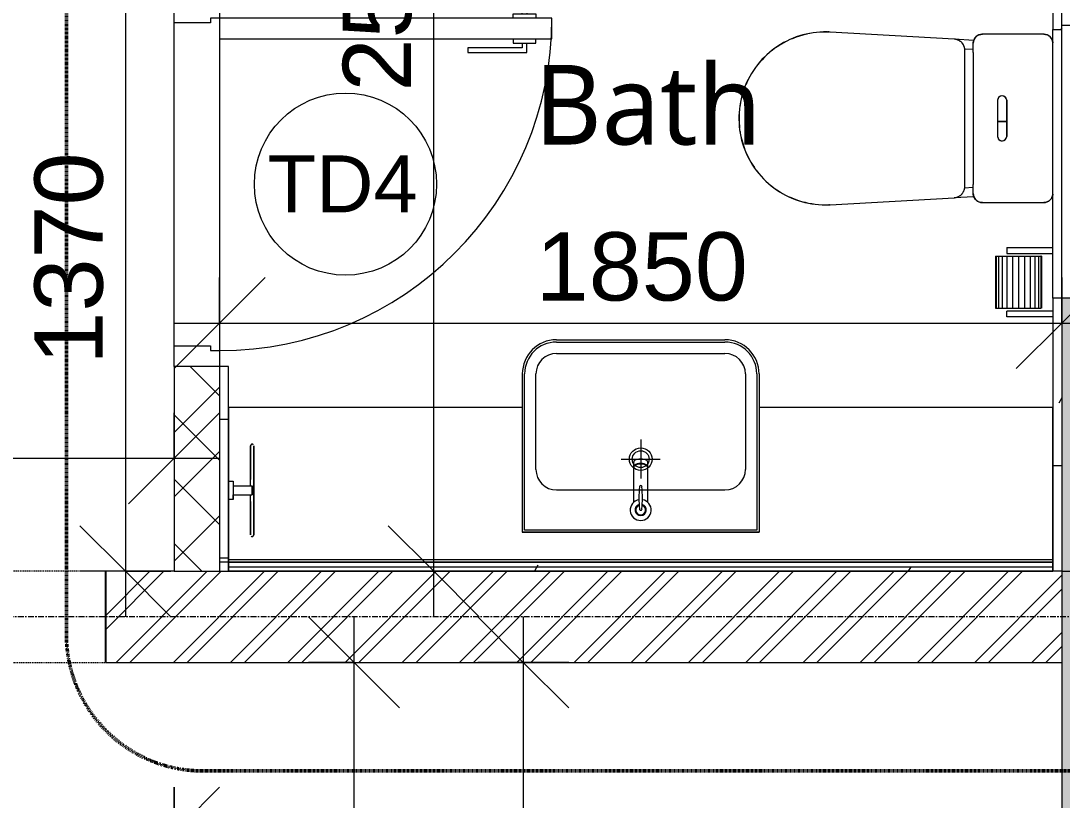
# Model space of a CAD drawing. Header units: millimetres. Extents: x -12746 to 995452, y -409013 to 338495.
# Drawn here: x 1200 to 3487, y -2666 to -953 of the extents above; entities that cross this region are included whole.
import ezdxf

# ---------------------------------------------------------------- set-up
doc = ezdxf.new("R2010")
doc.units = ezdxf.units.MM
for name, pattern in [('Callout Boundary', [2.38125, 1.190625, -1.190625]), ('Grid Line', [22.225, 12.7, -3.175, 3.175, -3.175]), ('Overhead', [3.96875, 2.38125, -1.5875])]:
    doc.linetypes.add(name, pattern=pattern)
for name, color, linetype, lineweight in [('A-ANNO-DIMS', 211, 'Continuous', 9), ('A-ANNO-DIMS-100', 211, 'Continuous', 9), ('A-ANNO-SYMB', 150, 'Continuous', 9), ('A-AREA-IDEN', 2, 'Continuous', 9), ('A-DETL-GENF', 92, 'Continuous', 9), ('A-DETL-MEDM', 33, 'Continuous', 25), ('A-DETL-THIN', 151, 'Continuous', 9), ('A-DOOR', 31, 'Continuous', 9), ('A-DOOR-IDEN', 31, 'Continuous', 18), ('A-WALL', 113, 'Continuous', 9), ('A-WALL-PATT', 111, 'Continuous', 18), ('G-IMPT', 8, 'Continuous', 9), ('P-SANR-FIXT', 6, 'Continuous', 9), ('Q-SPCQ', 91, 'Continuous', 9), ('S-GRID', 1, 'Continuous', 9)]:
    doc.layers.add(name, color=color, linetype=linetype, lineweight=lineweight)
doc.styles.add('Arial', font='arial.ttf', dxfattribs={"height": 150})
doc.styles.add('Arial_3', font='arial.ttf', dxfattribs={"height": 125})
doc.styles.add('Lucida Sans Unicode_1', font='l_10646.ttf', dxfattribs={"height": 175})
doc.dimstyles.new('100', dxfattribs={"dimscale": 304.8, "dimtxt": 153.03891, "dimasz": 0.656168, "dimexe": 0.328084, "dimexo": 0.0625, "dimgap": 0.016404, "dimtad": 1, "dimdec": 0, "dimzin": 0, "dimdsep": 46, "dimtxsty": 'Arial', "dimblk1": 'OBLIQUE', "dimblk2": 'OBLIQUE', "dimsah": 1, "dimcen": 0.09, "dimdle": 0.328084, "dimazin": 0, "dimtfac": 1, "dimtdec": 4, "dimtix": 1, "dimtmove": 0, "dimatfit": 3, "dimfxl": 0.328084, "dimfxlon": 1, "dimtvp": 1, "dimtolj": 1, "dimtzin": 0, "dimarcsym": 2})
pattern_1 = [(0, (0, 0), (406.4, 101.6), [33.528, -271.272, 33.528, -271.272, -1625.6]), (0, (0, 0), (406.4, 101.6), [-609.6, 33.528, -576.072, 33.528, -271.272, -711.2]), (0, (0, 0), (406.4, 101.6), [-1524, 33.528, -169.672, 33.528, -474.472]), (120, (152.4, 50.8), (-291.1882, 301.1527), [33.528, -271.272, 33.528, -271.272, -1625.6]), (120, (152.4, 50.8), (-291.1882, 301.1527), [-609.6, 33.528, -576.072, 33.528, -271.272, -711.2]), (120, (152.4, 50.8), (-291.1882, 301.1527), [-1524, 33.528, -169.672, 33.528, -474.472]), (240, (203.2, 254), (-115.2118, -402.7527), [33.528, -271.272, 33.528, -271.272, -1625.6]), (240, (203.2, 254), (-115.2118, -402.7527), [-609.6, 33.528, -576.072, 33.528, -271.272, -711.2]), (240, (203.2, 254), (-115.2118, -402.7527), [-1524, 33.528, -169.672, 33.528, -474.472])]

# ---------------------------------------------------------------- blocks, each defined once
blk = doc.blocks.new('M_Door-Opening-intance - 0915 x 2134mm-380389-1st Floor FFL')
at = {"layer": 'A-DETL-GENF', "linetype": 'Overhead'}
for p, q in [((491.8, 100), (-508.2, 100)), ((-508.2, -100), (491.8, -100))]:
    blk.add_line(p, q, dxfattribs=at)
at = {"layer": 'A-DETL-MEDM'}
for p, q in [((-508.2, 100), (-508.2, -100)), ((491.8, -100), (491.8, 100))]:
    blk.add_line(p, q, dxfattribs=at)
blk = doc.blocks.new('Single_Flush_Door_-_Modern_12229 - TD4-882574-1st Floor FFL')
at = {"layer": 'A-DOOR'}
for p, q in [((-320, 780), (-365, 780)), ((-365, 780), (-365, 50)), ((-320, 50), (-320, 780)), ((-375, 745), (-365, 745)), ((-375, 695), (-375, 745)), ((-310, 745), (-320, 745)), ((-310, 695), (-310, 745)), ((-395, 725), (-375, 725)), ((-395, 595), (-395, 725)), ((-385, 715), (-385, 595)), ((-375, 715), (-385, 715)), ((-290, 725), (-310, 725)), ((-310, 715), (-300, 715)), ((-300, 715), (-300, 595)), ((-290, 595), (-290, 725)), ((-365, 695), (-375, 695)), ((-320, 695), (-310, 695)), ((-385, 595), (-395, 595)), ((-300, 595), (-290, 595)), ((-365, 50), (-320, 50))]:
    blk.add_line(p, q, dxfattribs=at)
at = {"layer": 'A-DOOR', "lineweight": 18}
for p, q in [((-400, 50), (-365, 50)), ((-365, 50), (-365, 30)), ((365, 50), (400, 50)), ((365, 30), (365, 50)), ((-365, 30), (-355, 30)), ((-355, 30), (-355, -50)), ((355, -50), (355, 30)), ((355, 30), (365, 30)), ((-355, -50), (-400, -50)), ((400, -50), (355, -50))]:
    blk.add_line(p, q, dxfattribs=at)
at = {"layer": 'A-DOOR'}
blk.add_arc((-365, 50), 730, 360, 90, dxfattribs=at)
blk = doc.blocks.new('Toilet_Paper_Dispenser_566 - 10zbac01_dwg-829576-1st Floor FFL')
at = {"layer": 'G-IMPT'}
for p, q in [((20, 76.2), (120.7, 76.2)), ((120.7, 76.2), (120.7, 63.5)), ((20, 63.5), (120.7, 63.5)), ((44.4, -57.2), (44.4, 57.2)), ((44.4, 57.2), (46.2, 57.2)), ((44.4, 57.2), (46.2, 57.2)), ((51.3, 57.2), (46.2, 57.2)), ((46.2, -57.2), (46.2, 57.2)), ((59.3, 57.2), (51.3, 57.2)), ((51.3, -57.2), (51.3, 57.2)), ((69.9, 57.2), (59.3, 57.2)), ((59.3, -57.2), (59.3, 57.2)), ((82.1, 57.2), (69.9, 57.2)), ((69.9, -57.2), (69.9, 57.2)), ((95.2, 57.2), (82.1, 57.2)), ((82.1, -57.2), (82.1, 57.2)), ((108.4, 57.2), (95.2, 57.2)), ((95.2, -57.2), (95.2, 57.2)), ((120.7, 57.2), (108.4, 57.2)), ((108.4, -57.2), (108.4, 57.2)), ((131.2, 57.2), (120.7, 57.2)), ((120.7, -57.2), (120.7, 57.2)), ((139.2, 57.2), (131.2, 57.2)), ((131.2, -57.2), (131.2, 57.2)), ((144.3, 57.2), (139.2, 57.2)), ((139.2, -57.2), (139.2, 57.2)), ((146, 57.2), (144.3, 57.2)), ((144.3, -57.2), (144.3, 57.2)), ((146, -57.2), (146, 57.2)), ((120.7, -63.5), (20, -63.5)), ((44.4, -57.2), (46.2, -57.2)), ((44.4, -57.2), (46.2, -57.2)), ((51.3, -57.2), (46.2, -57.2)), ((59.3, -57.2), (51.3, -57.2)), ((69.9, -57.2), (59.3, -57.2)), ((82.1, -57.2), (69.9, -57.2)), ((95.2, -57.2), (82.1, -57.2)), ((108.4, -57.2), (95.2, -57.2)), ((120.7, -57.2), (108.4, -57.2)), ((131.2, -57.2), (120.7, -57.2)), ((120.7, -76.2), (120.7, -63.5)), ((139.2, -57.2), (131.2, -57.2)), ((144.3, -57.2), (139.2, -57.2)), ((146, -57.2), (144.3, -57.2)), ((120.7, -76.2), (20, -76.2))]:
    blk.add_line(p, q, dxfattribs=at)
blk = doc.blocks.new('Toilet_Paper_Dispenser_566 - Toilet_Paper_Dispenser_566-829582-1st Floor FFL')
blk.add_blockref('Toilet_Paper_Dispenser_566 - 10zbac01_dwg-829576-1st Floor FFL', (0, 0))
blk = doc.blocks.new('Water_Closet_Toilet_19179 - 540 x 360mm-V13-1st Floor FFL')
at = {"layer": 'P-SANR-FIXT'}
for p, q in [((-185, 134.9), (-185, 0.1)), ((185, 134.9), (185, 135.7)), ((185, 0.1), (185, 134.9)), ((-39.7, 53.6), (39.7, 53.6)), ((6.9, 53.6), (-39.7, 53.6)), ((6.9, 33.6), (6.9, 53.6)), ((39.7, 53.6), (6.9, 53.6)), ((6.9, 53.6), (6.9, 33.6)), ((6.9, 33.6), (6.9, 53.6)), ((-39.7, 33.6), (39.7, 33.6)), ((-39.7, 33.6), (6.9, 33.6)), ((6.9, 33.6), (39.7, 33.6)), ((-185, 0.1), (-185, -0.7)), ((-171.5, -18.7), (-173.9, -62)), ((-153, -39.9), (-151.8, -19.9)), ((-145, -19.9), (145, -19.9)), ((151.8, -19.9), (153, -39.9)), ((173.9, -62), (171.5, -18.7)), ((-163.4, -42.8), (-164.2, -43.4)), ((149.3, -38.4), (-149.3, -38.4)), ((-174.3, -62), (-189.7, -333.9)), ((169.1, -48.2), (168.5, -47.4)), ((189.7, -333.9), (174.3, -62))]:
    blk.add_line(p, q, dxfattribs=at)
at = {"layer": 'P-SANR-FIXT', "flags": 128}
for points in [[(-185, 135.9), (-185, 135.1), (-185, 134.9)], [(185, -0.9), (185, -0.1), (185, 0.1)], [(-145, -19.9), (-151.9, -19.9), (-158.7, -19.9), (-165, -19.9)], [(165, -19.9), (158.7, -19.9), (151.9, -19.9), (145, -19.9)], [(-149.3, -38.4), (-150.3, -38.4), (-151.3, -38.5), (-152.3, -38.6), (-153.3, -38.7), (-154.3, -38.9), (-155.2, -39.1), (-156.2, -39.4), (-157.2, -39.7), (-158.1, -40), (-159, -40.4), (-159.9, -40.8), (-160.8, -41.2), (-161.7, -41.7), (-162.6, -42.2), (-163.4, -42.8), (-164.2, -43.4), (-165, -44), (-165.8, -44.6), (-166.5, -45.3), (-167.2, -46), (-167.9, -46.7), (-168.6, -47.5), (-169.2, -48.3), (-169.8, -49.1), (-170.3, -49.9), (-170.9, -50.8), (-171.3, -51.6), (-171.8, -52.5), (-172.2, -53.4), (-172.6, -54.4), (-172.9, -55.3), (-173.2, -56.3), (-173.5, -57.2), (-173.7, -58.2), (-173.9, -59.2), (-174.1, -60.2), (-174.2, -61.2), (-174.3, -62)], [(-149.3, -38.4), (-150.3, -38.4), (-151.3, -38.5), (-152.3, -38.6), (-153.3, -38.7), (-154.3, -38.9), (-155.2, -39.1)], [(174.3, -62), (174.2, -61), (174.1, -60), (173.9, -59), (173.7, -58), (173.5, -57.1), (173.2, -56.1), (172.9, -55.2), (172.5, -54.2), (172.2, -53.3), (171.7, -52.4), (171.3, -51.5), (170.8, -50.6), (170.3, -49.8), (169.7, -49), (169.1, -48.2), (168.5, -47.4), (167.8, -46.6), (167.1, -45.9), (166.4, -45.2), (165.7, -44.5), (164.9, -43.9), (164.1, -43.3), (163.3, -42.7), (162.4, -42.2), (161.6, -41.7), (160.7, -41.2), (159.8, -40.7), (158.9, -40.3), (158, -40), (157, -39.6), (156.1, -39.4), (155.1, -39.1), (154.1, -38.9), (153.1, -38.7), (152.1, -38.6), (151.1, -38.5), (150.1, -38.4), (149.3, -38.4)], [(155.1, -39.1), (154.1, -38.9), (153.1, -38.7), (152.1, -38.6), (151.1, -38.5), (150.1, -38.4), (149.3, -38.4)], [(-173.2, -56.3), (-173.5, -57.2), (-173.7, -58.2), (-173.9, -59.2), (-174.1, -60.2), (-174.2, -61.2), (-174.3, -62)], [(174.3, -62), (174.2, -61), (174.1, -60), (173.9, -59), (173.7, -58), (173.5, -57.1), (173.2, -56.1)], [(-189.7, -333.9), (-190, -341.5), (-189.9, -349.1), (-189.6, -356.7), (-189, -364.3), (-188.1, -371.8), (-186.8, -379.3), (-185.3, -386.7), (-183.5, -394.1), (-181.3, -401.4), (-178.9, -408.6), (-176.2, -415.7), (-173.2, -422.7), (-170, -429.6), (-166.4, -436.3), (-162.6, -442.9), (-158.6, -449.3), (-154.3, -455.6), (-149.7, -461.7), (-144.9, -467.5), (-139.9, -473.2), (-134.6, -478.7), (-129.2, -484), (-123.5, -489.1), (-117.6, -493.9), (-111.6, -498.5), (-105.3, -502.8), (-98.9, -506.9), (-92.3, -510.7), (-85.6, -514.3), (-78.8, -517.6), (-71.8, -520.6), (-64.7, -523.3), (-57.5, -525.8), (-50.2, -527.9), (-42.9, -529.8), (-35.4, -531.3), (-27.9, -532.6), (-20.4, -533.6), (-12.8, -534.2), (-5.2, -534.6), (2.4, -534.7), (10, -534.4), (17.5, -533.9), (25.1, -533), (32.6, -531.9), (40.1, -530.4), (47.5, -528.6), (54.8, -526.6), (62, -524.3), (69.1, -521.6), (76.2, -518.7), (83.1, -515.5), (89.8, -512.1), (96.5, -508.4), (102.9, -504.4), (109.2, -500.1), (115.4, -495.6), (121.3, -490.9), (127.1, -485.9), (132.6, -480.7), (137.9, -475.3), (143.1, -469.7), (147.9, -463.9), (152.6, -457.9), (157, -451.7), (161.1, -445.3), (165, -438.8), (168.7, -432.1), (172, -425.3), (175.1, -418.4), (177.9, -411.3), (180.5, -404.1), (182.7, -396.9), (184.6, -389.5), (186.3, -382.1), (187.6, -374.6), (188.7, -367.1), (189.4, -359.5), (189.9, -351.9), (190, -344.3), (189.8, -336.8), (189.7, -333.9)], [(-189.7, -333.9), (-190, -341.5), (-189.9, -349.1), (-189.6, -356.7), (-189, -364.3), (-188.1, -371.8), (-186.8, -379.3), (-185.3, -386.7), (-183.5, -394.1), (-181.3, -401.4), (-178.9, -408.6), (-176.2, -415.7), (-173.2, -422.7), (-170, -429.6), (-166.4, -436.3), (-162.6, -442.9), (-158.6, -449.3), (-154.3, -455.6), (-149.7, -461.7), (-145, -467.5)], [(-189.4, -335.5), (-189.7, -341.5), (-189.6, -349.1), (-189.3, -356.7), (-188.7, -364.2), (-187.7, -371.8), (-186.6, -378.5)], [(-144.9, -467.5), (-139.9, -473.2), (-134.6, -478.7), (-129.2, -484), (-123.5, -489.1), (-117.6, -493.9), (-111.6, -498.5), (-105.3, -502.8), (-98.9, -506.9), (-92.3, -510.7), (-85.6, -514.3), (-78.8, -517.6), (-71.8, -520.6), (-64.7, -523.3), (-57.5, -525.8), (-50.2, -527.9), (-42.9, -529.8), (-35.4, -531.3), (-27.9, -532.6), (-20.4, -533.6), (-12.8, -534.2), (-5.2, -534.6), (2.4, -534.7), (10, -534.4), (17.5, -533.9), (25.1, -533), (32.6, -531.9), (40.1, -530.4), (47.5, -528.6), (54.8, -526.6), (62, -524.3), (69.1, -521.6), (76.2, -518.7), (83.1, -515.5), (89.8, -512.1), (96.5, -508.4), (102.9, -504.4), (109.2, -500.1), (115.4, -495.6), (121.3, -490.9), (127.1, -485.9), (132.6, -480.7), (137.9, -475.3), (143.1, -469.7), (147.9, -463.9), (152.6, -457.9), (157, -451.7), (161.1, -445.3), (165, -438.8), (168.7, -432.1), (172, -425.3), (175.1, -418.4), (177.9, -411.3), (180.5, -404.1), (182.7, -396.9), (184.6, -389.5), (186.3, -382.1), (187.6, -374.6), (188.7, -367.1), (189.4, -359.5), (189.9, -351.9), (190, -344.3), (189.8, -336.8), (189.7, -333.9)], [(186.6, -378.3), (187.3, -374.6), (188.4, -367.1), (189.1, -359.5), (189.6, -351.9), (189.7, -344.3), (189.5, -336.8), (189.5, -335.3)], [(-185.4, -384.5), (-185, -386.7), (-183.2, -394), (-181, -401.3), (-178.6, -408.5), (-175.9, -415.6), (-173, -422.6)], [(172.5, -423.6), (174.8, -418.2), (177.6, -411.2), (180.2, -404), (182.4, -396.8), (184.3, -389.4), (185.4, -384.5)], [(-169.1, -430.5), (-166.2, -436.2), (-162.4, -442.7), (-158.3, -449.1), (-154, -455.4), (-149.5, -461.5), (-148.4, -462.7)], [(148.4, -462.8), (152.3, -457.7), (156.7, -451.5), (160.9, -445.2), (164.8, -438.6), (168.4, -432), (169.1, -430.5)], [(-139.7, -473), (-134.4, -478.5), (-129, -483.8), (-123.3, -488.8), (-117.4, -493.6), (-115.2, -495.3)], [(115.2, -495.4), (121.1, -490.7), (126.9, -485.7), (132.4, -480.5), (137.7, -475.1)], [(-107.7, -500.8), (-105.1, -502.6), (-98.7, -506.6), (-92.2, -510.5), (-85.5, -514), (-78.6, -517.3), (-74.6, -519)], [(74.4, -519.1), (76, -518.5), (82.9, -515.3), (89.7, -511.8), (96.3, -508.1), (102.8, -504.1), (107.9, -500.7)], [(-66.9, -522.1), (-64.6, -523), (-57.4, -525.5), (-50.1, -527.6), (-42.8, -529.5), (-35.4, -531), (-28.4, -532.2)], [(28.7, -532.1), (32.6, -531.5), (40, -530.1), (47.4, -528.3), (54.7, -526.3), (61.9, -524), (65.9, -522.5)], [(-19.9, -533.3), (-12.8, -533.9), (-5.2, -534.3), (2.4, -534.3), (10, -534.1), (17.5, -533.6), (20.8, -533.2)]]:
    blk.add_lwpolyline(points, dxfattribs=at)
at = {"layer": 'P-SANR-FIXT'}
for centre, radius, start, end in [((-165, 134.9), 20, 135, 180), ((-165, 134.9), 20, 95.8886, 135), ((165, 134.9), 20, 45, 84.1114), ((165, 134.9), 20, 0, 45), ((-39.4, 43.6), 10, 91.7704, 268.2296), ((-39.4, 43.6), 10, 91.7704, 268.2296), ((-39.4, 43.6), 10, 165.2951, 253.5246), ((-39.4, 43.6), 10, 106.4754, 150.5901), ((39.4, 43.6), 10, 271.7704, 88.2296), ((39.4, 43.6), 10, 271.7704, 88.2296), ((39.4, 43.6), 10, 58.8197, 88.2296), ((39.4, 43.6), 10, 286.4754, 50.7343), ((-165, 0.1), 20, 180, 225), ((165, 0.1), 20, 315, 360), ((-165, 0.1), 20, 225, 270), ((165, 0.1), 20, 270, 315), ((-149.3, -63.4), 25, 118.9167, 133.3751), ((-149.3, -63.4), 25, 90, 104.4584), ((149.3, -63.4), 25, 75.5416, 90), ((149.3, -63.4), 25, 32.1666, 46.6249), ((-149.3, -63.4), 25, 162.2918, 176.7501), ((149.3, -63.4), 25, 3.2499, 17.7082), ((0, -344.7), 190, 176.7501, 178.4923), ((0, -344.7), 190, 1.5077, 3.2499), ((0, -344.7), 190, 268.3608, 270)]:
    blk.add_arc(centre, radius, start, end, dxfattribs=at)
for points, knots in [([(-185, 134.9), (-185, 136.3), (-184.7, 139.1), (-183.4, 143.1), (-181.2, 146.9), (-178.2, 150.2), (-174.4, 152.8), (-170.2, 154.4), (-167.3, 154.8), (-166, 154.9)], [0, 0, 0, 0, 0.1428571, 0.2857143, 0.4285714, 0.5714286, 0.7142857, 0.8571429, 0.9719276, 0.9719276, 0.9719276, 0.9719276]), ([(166.1, 154.9), (168.6, 154.7), (172.4, 153.8), (176.8, 151.2), (179.7, 148.6), (182.1, 145.5), (184.3, 141), (185, 137.3), (185, 134.9)], [0.031614, 0.031614, 0.031614, 0.031614, 0.25, 0.375, 0.5, 0.625, 0.75, 1, 1, 1, 1]), ([(-165, -19.9), (-167.9, -19.9), (-172.1, -18.9), (-176.8, -16.2), (-179.7, -13.6), (-182.1, -10.5), (-184.3, -6), (-185, -2.3), (-185, 0.1)], [0, 0, 0, 0, 0.25, 0.375, 0.5, 0.625, 0.75, 1, 1, 1, 1])]:
    blk.add_open_spline(points, degree=3, knots=knots, dxfattribs=at)
blk.add_open_spline([(185, 0.1), (185, -1.3), (184.7, -4.1), (183.4, -8.1), (181.2, -11.9), (178.2, -15.2), (174.4, -17.8), (169.9, -19.5), (166.7, -19.9), (165, -19.9)], degree=3, dxfattribs=at)
blk = doc.blocks.new('wash-basin-sigle-1850 - wash-basin-sigle-1850-1130105-1st Floor FFL')
at = {"layer": 'A-DETL-GENF'}
for p, q in [((-185, 508.7), (185, 508.7)), ((-185, 503.7), (185, 503.7)), ((-185, 478.7), (185, 478.7)), ((-260, 433.7), (-260, 85.7)), ((-255, 90.7), (-255, 433.7)), ((-230, 223.7), (-230, 433.7)), ((230, 433.7), (230, 223.7)), ((255, 433.7), (255, 90.7)), ((260, 433.7), (260, 85.7)), ((-905, 360), (-905, 0)), ((-260, 360), (-905, 360)), ((905, 360), (260, 360)), ((905, 0), (905, 360)), ((-855, 279.1), (-856.7, 276.6)), ((-856.7, 276.6), (-856.7, 275.7)), ((-856.7, 275.7), (-856.7, 274)), ((-856.7, 272.3), (-856.7, 275.7)), ((-851.6, 279.1), (-855, 279.1)), ((-850.8, 277.4), (-851.6, 279.1)), ((-849.9, 274.9), (-849.9, 275.7)), ((-849.9, 275.7), (-849.9, 274)), ((-849.9, 270.6), (-849.9, 274.9)), ((0, 289.4), (0, 203.7)), ((-856.7, 274), (-856.7, 268.1)), ((-856.7, 265.6), (-856.7, 272.3)), ((-856.7, 268.1), (-856.7, 258.8)), ((-856.7, 254.5), (-856.7, 265.6)), ((-856.7, 258.8), (-856.7, 246.1)), ((-856.7, 241), (-856.7, 254.5)), ((-849.9, 274), (-849.9, 268.1)), ((-849.9, 262.2), (-849.9, 270.6)), ((-849.9, 268.1), (-849.9, 258.8)), ((-849.9, 251.2), (-849.9, 262.2)), ((-849.9, 258.8), (-849.9, 246.1)), ((-856.7, 246.1), (-856.7, 230)), ((-856.7, 224.9), (-856.7, 241)), ((-856.7, 230), (-856.7, 213)), ((-849.9, 235.9), (-849.9, 251.2)), ((-849.9, 246.1), (-849.9, 230)), ((-849.9, 219), (-849.9, 235.9)), ((-849.9, 230), (-849.9, 213)), ((-42.8, 246.5), (42.8, 246.5)), ((-15.3, 151.9), (-15.3, 239.8)), ((15.3, 151.9), (15.3, 239.9)), ((-856.7, 207.1), (-856.7, 224.9)), ((-856.7, 213), (-856.7, 202)), ((-856.7, 187.6), (-856.7, 207.1)), ((-849.9, 201.2), (-849.9, 219)), ((-849.9, 213), (-849.9, 193.5)), ((-905, 196.9), (-905, 197.8)), ((-905, 197.8), (-894.8, 197.8)), ((-905, 195.2), (-905, 196.9)), ((-905, 191.8), (-905, 195.2)), ((-905, 187.6), (-905, 191.8)), ((-905, 182.5), (-905, 187.6)), ((-894.8, 197.8), (-894.8, 196.9)), ((-894.8, 197.8), (-894.8, 196.9)), ((-894.8, 196.9), (-894.8, 195.2)), ((-894.8, 196.9), (-894.8, 195.2)), ((-894.8, 195.2), (-894.8, 191.8)), ((-894.8, 195.2), (-894.8, 191.8)), ((-894.8, 191.8), (-894.8, 187.6)), ((-894.8, 191.8), (-894.8, 187.6)), ((-894.8, 187.6), (-894.8, 182.5)), ((-894.8, 187.6), (-856.7, 187.6)), ((-856.7, 187.6), (-855.8, 187.6)), ((-855.8, 187.6), (-855, 187.6)), ((-855, 187.6), (-854.2, 187.6)), ((-854.2, 187.6), (-853.3, 187.6)), ((-853.3, 185.9), (-853.3, 187.6)), ((-853.3, 187.6), (-853.3, 177.4)), ((-853.3, 184.2), (-853.3, 185.9)), ((-853.3, 182.5), (-853.3, 184.2)), ((-849.9, 181.7), (-849.9, 201.2)), ((-849.9, 193.5), (-849.9, 174)), ((-905, 177.4), (-905, 182.5)), ((-905, 172.3), (-905, 177.4)), ((-905, 168.1), (-905, 172.3)), ((-905, 163.9), (-905, 168.1)), ((-905, 160.5), (-905, 163.9)), ((-905, 157.9), (-905, 160.5)), ((-894.8, 182.5), (-894.8, 177.4)), ((-894.8, 177.4), (-894.8, 172.3)), ((-894.8, 172.3), (-894.8, 168.1)), ((-894.8, 168.1), (-894.8, 163.9)), ((-894.8, 163.9), (-894.8, 168.1)), ((-894.8, 168.1), (-856.7, 168.1)), ((-894.8, 163.9), (-894.8, 160.5)), ((-894.8, 160.5), (-894.8, 163.9)), ((-894.8, 160.5), (-894.8, 157.9)), ((-894.8, 157.9), (-894.8, 160.5)), ((-856.7, 161.3), (-856.7, 168.1)), ((-856.7, 168.1), (-855.8, 168.1)), ((-856.7, 142.7), (-856.7, 161.3)), ((-855.8, 168.1), (-855, 168.1)), ((-855, 168.1), (-854.2, 168.1)), ((-854.2, 168.1), (-853.3, 168.1)), ((-853.3, 180), (-853.3, 182.5)), ((-853.3, 177.4), (-853.3, 180)), ((-853.3, 174.9), (-853.3, 177.4)), ((-853.3, 177.4), (-853.3, 168.1)), ((-853.3, 173.2), (-853.3, 174.9)), ((-853.3, 170.6), (-853.3, 173.2)), ((-853.3, 169), (-853.3, 170.6)), ((-853.3, 168.1), (-853.3, 169)), ((-849.9, 161.3), (-849.9, 181.7)), ((-849.9, 174), (-849.9, 154.5)), ((-849.9, 142.7), (-849.9, 161.3)), ((-185, 178.7), (185, 178.7)), ((-894.8, 157.9), (-905, 157.9)), ((-856.7, 153.7), (-856.7, 135.9)), ((-856.7, 124.9), (-856.7, 142.7)), ((-849.9, 154.5), (-849.9, 135.9)), ((-849.9, 124.9), (-849.9, 142.7)), ((-856.7, 135.9), (-856.7, 119)), ((-856.7, 109.6), (-856.7, 124.9)), ((-856.7, 119), (-856.7, 104.5)), ((-849.9, 135.9), (-849.9, 119)), ((-849.9, 109.6), (-849.9, 124.9)), ((-849.9, 119), (-849.9, 104.5)), ((-856.7, 96.9), (-856.7, 109.6)), ((-856.7, 104.5), (-856.7, 92.7)), ((-856.7, 87.6), (-856.7, 96.9)), ((-856.7, 92.7), (-856.7, 85.1)), ((-849.9, 96.9), (-849.9, 109.6)), ((-849.9, 104.5), (-849.9, 92.7)), ((-849.9, 87.6), (-849.9, 96.9)), ((-849.9, 92.7), (-849.9, 85.1)), ((-856.7, 81.7), (-856.7, 87.6)), ((-856.7, 85.1), (-856.7, 80)), ((-856.7, 80), (-856.7, 81.7)), ((-855.8, 77.4), (-855, 76.6)), ((-855, 76.6), (-851.6, 76.6)), ((-851.6, 76.6), (-849.9, 79.1)), ((-849.9, 81.7), (-849.9, 87.6)), ((-849.9, 85.1), (-849.9, 80)), ((-849.9, 80), (-849.9, 80.8)), ((-849.9, 79.1), (-849.9, 80)), ((260, 85.7), (-260, 85.7)), ((-260, 85.7), (260, 85.7)), ((255, 90.7), (-255, 90.7)), ((-905, 25), (-905, 0)), ((-905, 0), (-905, 25)), ((905, 25), (-905, 25)), ((905, 25), (905, 0)), ((905, 0), (905, 25)), ((-905, 20), (905, 20)), ((-905, 10), (905, 10)), ((-905, 0), (905, 0))]:
    blk.add_line(p, q, dxfattribs=at)
for radius in [24.9, 18.5]:
    blk.add_circle((0, 246.5), radius, dxfattribs=at)
for centre, radius, start, end in [((-185, 433.7), 75, 90, 180), ((-185, 433.7), 70, 90, 180), ((185, 433.7), 75, 360, 90), ((185, 433.7), 70, 360, 90), ((-185, 433.7), 45, 90, 180), ((185, 433.7), 45, 360, 90), ((-185, 223.7), 45, 180, 270), ((185, 223.7), 45, 270, 0), ((306.3, 161.2), 310.1, 175.5085, 184.4922), ((0, 185.5), 2.86, 0.0005, 180.0006), ((-306.3, 161.2), 310.1, 355.5085, 4.4922), ((0, 134.7), 23, 99.4885, 80.5122), ((0, 134.7), 12.3, 106.4139, 73.5868), ((0, 134.7), 10.7, 108.3955, 71.6052), ((0, 136.9), 2.86, 180.0003, 0.0004)]:
    blk.add_arc(centre, radius, start, end, dxfattribs=at)
for centre, end_param in [((0, 239.9), 3.150005), ((0, 230.1), 3.141593), ((0, 228.7), 3.141593)]:
    blk.add_ellipse(centre, major_axis=(15.3, 0), ratio=0.448066, start_param=0, end_param=end_param, dxfattribs=at)
blk = doc.blocks.new('DIMBLOCK7-1st Floor FFL')
at = {"layer": 'A-ANNO-DIMS-100', "transparency": 16777216}
for p, q in [((2303.2, -2362.8), (2203.2, -2262.8)), ((2303.2, -2262.8), (2303.2, -6777.8)), ((2403.2, -2362.8), (2203.2, -2362.8)), ((2303.2, -2362.8), (2403.2, -2462.8)), ((2303.2, -2362.8), (2403.2, -2362.8)), ((2303.2, -6777.8), (2203.2, -6677.8)), ((2403.2, -6777.8), (2203.2, -6777.8)), ((2303.2, -6777.8), (2403.2, -6877.8)), ((2303.2, -6777.8), (2403.2, -6777.8))]:
    blk.add_line(p, q, dxfattribs=at)
at = {"layer": 'A-ANNO-DIMS-100', "color": 0, "transparency": 16777216, "insert": (2103.5, -4801.1), "char_height": 150, "width": 553.765, "attachment_point": 1, "rotation": 90, "line_spacing_factor": 0.941778, "style": 'Arial'}
blk.add_mtext('4415', dxfattribs=at)
blk = doc.blocks.new('_Oblique')
at = {"color": 0, "linetype": 'ByBlock', "lineweight": -2}
blk.add_line((-0.5, -0.5), (0.5, 0.5), dxfattribs=at)
blk = doc.blocks.new('DIMBLOCK18-1st Floor FFL')
at = {"layer": 'A-ANNO-DIMS-100', "transparency": 16777216}
for p, q in [((-363.9, -2737.3), (-263.9, -2637.3)), ((-363.9, -2637.3), (-363.9, -2837.3)), ((-363.9, -2737.3), (-363.9, -2637.3)), ((1536.1, -2737.3), (1636.1, -2637.3)), ((1536.1, -2637.3), (1536.1, -2837.3)), ((1536.1, -2737.3), (1536.1, -2637.3)), ((-463.9, -2737.3), (1636.1, -2737.3)), ((-363.9, -2737.3), (-463.9, -2837.3)), ((1536.1, -2737.3), (1436.1, -2837.3))]:
    blk.add_line(p, q, dxfattribs=at)
at = {"layer": 'A-ANNO-DIMS-100', "color": 0, "transparency": 16777216, "insert": (355.4, -2537.6), "char_height": 150, "width": 553.765, "attachment_point": 1, "line_spacing_factor": 0.941778, "style": 'Arial'}
blk.add_mtext('1900', dxfattribs=at)
blk = doc.blocks.new('BEL-DOOR TAG - BEL-DOOR TAG-559591-1st Floor FFL')
at = {"layer": 'A-DOOR-IDEN'}
blk.add_circle((-0.464, 0.805), 2, dxfattribs=at)
blk = doc.blocks.new('DIMBLOCK21-1st Floor FFL')
at = {"layer": 'A-ANNO-DIMS-100', "transparency": 16777216}
for p, q in [((2106.5, 407.2), (2006.5, 507.2)), ((2106.5, -2262.8), (2106.5, 507.2)), ((2006.5, 407.2), (2206.5, 407.2)), ((2106.5, 407.2), (2006.5, 407.2)), ((2106.5, 407.2), (2206.5, 307.2)), ((2106.5, -2162.8), (2006.5, -2062.8)), ((2006.5, -2162.8), (2206.5, -2162.8)), ((2106.5, -2162.8), (2006.5, -2162.8)), ((2106.5, -2162.8), (2206.5, -2262.8))]:
    blk.add_line(p, q, dxfattribs=at)
at = {"layer": 'A-ANNO-DIMS-100', "color": 0, "transparency": 16777216, "insert": (1906.8, -1108.6), "char_height": 150, "width": 553.765, "attachment_point": 1, "rotation": 90, "line_spacing_factor": 0.941778, "style": 'Arial'}
blk.add_mtext('2570', dxfattribs=at)
blk = doc.blocks.new('DIMBLOCK83-1st Floor FFL')
at = {"layer": 'A-ANNO-DIMS-100', "transparency": 16777216}
for p, q in [((1931.6, -2362.8), (1831.6, -2262.8)), ((1931.6, -8528.1), (1931.6, -2262.8)), ((1831.6, -2362.8), (2031.6, -2362.8)), ((1931.6, -2362.8), (1831.6, -2362.8)), ((1931.6, -2362.8), (2031.6, -2462.8)), ((1931.6, -8428.1), (1831.6, -8328.1)), ((1831.6, -8428.1), (2031.6, -8428.1)), ((1931.6, -8428.1), (1831.6, -8428.1)), ((1931.6, -8428.1), (2031.6, -8528.1))]:
    blk.add_line(p, q, dxfattribs=at)
at = {"layer": 'A-ANNO-DIMS-100', "color": 0, "transparency": 16777216, "insert": (1731.9, -5626.2), "char_height": 150, "width": 553.765, "attachment_point": 1, "rotation": 90, "line_spacing_factor": 0.941778, "style": 'Arial'}
blk.add_mtext('6065', dxfattribs=at)
blk = doc.blocks.new('DIMBLOCK85-1st Floor FFL')
at = {"layer": 'A-ANNO-DIMS-100', "transparency": 16777216}
for p, q in [((1429.2, -792.8), (1329.2, -692.8)), ((1529.2, -792.8), (1329.2, -792.8)), ((1429.2, -792.8), (1429.2, -2262.8)), ((1429.2, -792.8), (1529.2, -892.8)), ((1429.2, -792.8), (1529.2, -792.8)), ((1429.2, -2162.8), (1329.2, -2062.8)), ((1529.2, -2162.8), (1329.2, -2162.8)), ((1429.2, -2162.8), (1529.2, -2262.8)), ((1429.2, -2162.8), (1529.2, -2162.8))]:
    blk.add_line(p, q, dxfattribs=at)
at = {"layer": 'A-ANNO-DIMS-100', "color": 0, "transparency": 16777216, "insert": (1229.5, -1708.6), "char_height": 150, "width": 553.765, "attachment_point": 1, "rotation": 90, "line_spacing_factor": 0.941778, "style": 'Arial'}
blk.add_mtext('1370', dxfattribs=at)
blk = doc.blocks.new('DIMBLOCK87-1st Floor FFL')
at = {"layer": 'A-ANNO-DIMS-100', "transparency": 16777216}
for p, q in [((236.1, -1914.4), (336.1, -1814.4)), ((236.1, -1814.4), (236.1, -2014.4)), ((236.1, -1914.4), (236.1, -1814.4)), ((1536.1, -1914.4), (1636.1, -1814.4)), ((1536.1, -1814.4), (1536.1, -2014.4)), ((1536.1, -1914.4), (1536.1, -1814.4)), ((236.1, -1914.4), (136.1, -2014.4)), ((236.1, -1914.4), (1636.1, -1914.4)), ((1536.1, -1914.4), (1436.1, -2014.4))]:
    blk.add_line(p, q, dxfattribs=at)
at = {"layer": 'A-ANNO-DIMS-100', "color": 0, "transparency": 16777216, "insert": (655.4, -1714.7), "char_height": 150, "width": 553.765, "attachment_point": 1, "line_spacing_factor": 0.941778, "style": 'Arial'}
blk.add_mtext('1300', dxfattribs=at)
blk = doc.blocks.new('DIMBLOCK88-1st Floor FFL')
at = {"layer": 'A-ANNO-DIMS-100', "transparency": 16777216}
for p, q in [((1636.1, -1617.6), (1736.1, -1517.6)), ((1636.1, -1517.6), (1636.1, -1717.6)), ((1636.1, -1617.6), (1636.1, -1517.6)), ((3486.1, -1617.6), (3586.1, -1517.6)), ((3486.1, -1517.6), (3486.1, -1717.6)), ((3486.1, -1617.6), (3486.1, -1517.6)), ((1536.1, -1617.6), (3586.1, -1617.6)), ((1636.1, -1617.6), (1536.1, -1717.6)), ((3486.1, -1617.6), (3386.1, -1717.6))]:
    blk.add_line(p, q, dxfattribs=at)
at = {"layer": 'A-ANNO-DIMS-100', "color": 0, "transparency": 16777216, "insert": (2330.4, -1417.9), "char_height": 150, "width": 553.765, "attachment_point": 1, "line_spacing_factor": 0.941778, "style": 'Arial'}
blk.add_mtext('1850', dxfattribs=at)

msp = doc.modelspace()

# ---------------------------------------------------------------- hatches: boundary and pattern name
at = {"layer": 'A-DETL-GENF'}
h = msp.add_hatch(color=8, dxfattribs=at)
h.paths.add_polyline_path([(-7238.9, -11212.8), (-7038.9, -11212.8), (-7038.9, -10212.8), (-6038.9, -10012.8), (-6038.9, -9762.8), (-7238.9, -9762.8), (-7238.9, -11050.8)])
h.paths.add_polyline_path([(-1713.9, -10212.8), (-1713.9, -8428.1), (-1963.9, -8428.1), (-1963.9, -9762.8), (-2713.9, -9762.8), (-2713.9, -10012.8)])
h.paths.add_polyline_path([(3736.1, -7027.8), (3736.1, -6227.8), (3486.1, -6227.8), (3486.1, -7027.8)])
h.paths.add_polyline_path([(3736.1, -2962.8), (3736.1, -2162.8), (3486.1, -2162.8), (3486.1, -2962.8)])
h.paths.add_polyline_path([(-6995.7, -2762.8), (-6988.9, -2762.8), (-6988.9, -2162.8), (-7238.9, -2162.8), (-7238.9, -2762.8)])
h.paths.add_polyline_path([(-5813.9, -2362.8), (-3038.9, -2362.8), (-3038.9, -2162.8), (-5813.9, -2162.8)])
h.paths.add_polyline_path([(-5550.4, 437.2), (-3038.9, 437.2), (-3038.9, 637.2), (-5813.9, 637.2), (-5813.9, 437.2), (-5710.9, 437.2)])
h.paths.add_polyline_path([(-6995.7, 437.2), (-6988.9, 437.2), (-6988.9, 1037.2), (-7238.9, 1037.2), (-7238.9, 437.2)])
h.paths.add_polyline_path([(3486.1, 4222.2), (3736.1, 4222.2), (3736.1, 5022.2), (3486.1, 5022.2)])
h.paths.add_polyline_path([(-3038.9, 4772.2), (-2788.9, 4772.2), (-2788.9, 7137.2), (-3788.9, 7137.2), (-3788.9, 6787.2), (-3038.9, 6787.2), (-3038.9, 4993.9)])
h.paths.add_polyline_path([(-7238.9, 6787.2), (-6238.9, 6787.2), (-6238.9, 7137.2), (-7238.9, 7137.2)])
h = msp.add_hatch(color=9, dxfattribs=at)
h.paths.add_polyline_path([(2486.1, -8678.1), (3186.1, -8678.1), (3186.1, -8428.1), (2486.1, -8428.1)])
h.paths.add_polyline_path([(2936.1, -7027.8), (3486.1, -7027.8), (3486.1, -6777.8), (2936.1, -6777.8)])
h.paths.add_polyline_path([(-7038.9, -5262.8), (-7038.9, -5062.8), (-7238.9, -5062.8), (-7238.9, -5262.8)])
h.paths.add_polyline_path([(-3163.9, -4362.8), (-3163.9, -4262.8), (-3263.9, -4262.8), (-3263.9, -4362.8)])
h.paths.add_polyline_path([(-3263.9, -3262.8), (-3163.9, -3262.8), (-3163.9, -3162.8), (-3263.9, -3162.8)])
h.paths.add_polyline_path([(-663.9, -2362.8), (-363.9, -2362.8), (-363.9, -2162.8), (-663.9, -2162.8)])
h.paths.add_polyline_path([(-1663.9, -2362.8), (-1663.9, -2162.8), (-2038.9, -2162.8), (-2038.9, -2362.8), (-1856.7, -2362.8)])
h.paths.add_polyline_path([(3786.1, -2162.8), (3786.1, -1562.8), (3486.1, -1562.8), (3486.1, -2162.8)])
h.paths.add_polyline_path([(1636.1, 407.2), (1636.1, 507.2), (1536.6, 507.2), (1536.6, 407.2)])
h.paths.add_polyline_path([(-2980.8, 437.2), (-2838.9, 437.2), (-2838.9, 737.2), (-3038.9, 737.2), (-3038.9, 437.2)])
h.paths.add_polyline_path([(3486.1, 1322.2), (3786.1, 1322.2), (3786.1, 1922.2), (3486.1, 1922.2)])
h.paths.add_polyline_path([(-363.9, 2522.2), (-363.9, 2722.2), (-563.9, 2722.2), (-563.9, 2522.2)])
h.paths.add_polyline_path([(-3038.9, 2522.2), (-2838.9, 2522.2), (-2838.9, 2722.2), (-3038.9, 2722.2), (-3038.9, 2701.8)])
h.paths.add_polyline_path([(-7038.9, 3337.2), (-7038.9, 3537.2), (-7238.9, 3537.2), (-7238.9, 3337.2)])
h.paths.add_polyline_path([(2736.4, 4772.2), (3036.4, 4772.2), (3036.4, 5122.2), (2736.4, 5122.2)])
h.paths.add_polyline_path([(636.4, 4772.2), (936.4, 4772.2), (936.4, 5122.2), (636.4, 5122.2)])
at = {"layer": 'A-WALL-PATT', "lineweight": 9}
h = msp.add_hatch(dxfattribs=at)
h.set_pattern_fill('FP_1', color=256, style=0, pattern_type=2)
h.set_pattern_definition([(45, (0, 0), (-112.2532, 112.2532), []), (45, (112.25, 0), (-112.2532, 112.2532), [79.375, -39.687])])
h.paths.add_polyline_path([(3693.3, -6227.8), (3736.1, -6227.8), (3736.1, -2962.8), (3486.1, -2962.8), (3486.1, -6227.8)])
h.paths.add_polyline_path([(3523.2, -962.8), (3736.1, -962.8), (3736.1, 1322.2), (3486.1, 1322.2), (3486.1, -962.8)])
h.paths.add_polyline_path([(3598.2, 1922.2), (3736.1, 1922.2), (3736.1, 4222.2), (3486.1, 4222.2), (3486.1, 1922.2)])
h = msp.add_hatch(dxfattribs=at)
h.set_pattern_fill('FP_3', color=256, style=0, pattern_type=2)
h.set_pattern_definition([(45, (0, 0), (-70.7107, 70.7107), []), (135, (0, 0), (-70.7107, -70.7107), [])])
h.paths.add_polyline_path([(1536.1, -2162.8), (1636.1, -2162.8), (1636.1, -1712.8), (1536.1, -1712.8), (1536.1, -1882.4)])
h.paths.add_polyline_path([(1636.1, -912.8), (1636.1, 407.2), (1536.1, 407.2), (1536.1, -912.8)])
h = msp.add_hatch(dxfattribs=at)
h.set_pattern_fill('FP_4', color=256, style=0, pattern_type=2)
h.set_pattern_definition(pattern_1)
h.paths.add_polyline_path([(3466.1, -2162.8), (3486.1, -2162.8), (3486.1, -1562.8), (3466.1, -1562.8), (3466.1, -2142.8)])
h.paths.add_polyline_path([(3466.1, -972.8), (3486.1, -972.8), (3486.1, -492.8), (3466.1, -492.8), (3466.1, -879.6)])
h = msp.add_hatch(dxfattribs=at)
h.set_pattern_fill('FP_4', color=256, style=0, pattern_type=2)
h.set_pattern_definition(pattern_1)
h.paths.add_polyline_path([(1656.1, -2162.8), (1656.1, -1712.8), (1636.1, -1712.8), (1636.1, -2162.8)])
h.paths.add_polyline_path([(1656.1, -912.8), (1656.1, -512.8), (1636.1, -512.8), (1636.1, -912.8)])
h = msp.add_hatch(dxfattribs=at)
h.set_pattern_fill('FP_4', color=256, style=0, pattern_type=2)
h.set_pattern_definition(pattern_1)
h.paths.add_polyline_path([(3466.1, -2162.8), (3466.1, -2142.8), (1636.1, -2142.8), (1636.1, -2162.8), (1656.1, -2162.8)])
h = msp.add_hatch(dxfattribs=at)
h.set_pattern_fill('FP_2', color=256, style=0, pattern_type=2)
h.set_pattern_definition([(45, (0, 0), (-62.8618, 62.8618), []), (45, (0, 95.25), (-62.8618, 62.8618), [])])
h.paths.add_polyline_path([(3486.1, -2362.8), (3486.1, -2162.8), (1386.1, -2162.8), (1386.1, -2362.8), (3386.1, -2362.8)])
h.paths.add_polyline_path([(386.1, -2362.8), (386.1, -2162.8), (-363.9, -2162.8), (-363.9, -2362.8)])
h.paths.add_polyline_path([(-6568.9, -2362.8), (-5813.9, -2362.8), (-5813.9, -2162.8), (-6988.9, -2162.8), (-6988.9, -2362.8), (-6588.9, -2362.8)])

# ---------------------------------------------------------------- linework, layer by layer
at = {"layer": 'A-ANNO-SYMB', "linetype": 'Callout Boundary', "lineweight": 50}
for p, q in [((1299.7, 491.7), (1299.7, -2301.4)), ((1599.7, -2601.4), (3714.7, -2601.4))]:
    msp.add_line(p, q, dxfattribs=at)
msp.add_arc((1599.7, -2301.4), 300, 180, 270, dxfattribs=at)
at = {"layer": 'A-DETL-THIN'}
for p, q in [((3786.1, -1562.8), (3486.1, -1562.8)), ((3486.1, -1562.8), (3486.1, -2162.8)), ((3486.1, -2162.8), (3486.1, -2962.8)), ((3486.1, -2162.8), (3786.1, -2162.8))]:
    msp.add_line(p, q, dxfattribs=at)
at = {"layer": 'A-WALL'}
for p, q in [((3486.1, -962.8), (3486.1, -392.8)), ((1536.1, -1667.8), (1536.1, -957.8)), ((1636.1, -947.8), (1636.1, -1677.8)), ((3466.1, -1562.8), (3466.1, -972.8)), ((3486.1, -1562.8), (3486.1, -972.8)), ((1536.1, -2162.8), (1656.1, -2162.8))]:
    msp.add_line(p, q, dxfattribs=at)
at = {"layer": 'A-WALL', "lineweight": 18}
for p, q in [((3466.1, -492.8), (3466.1, -972.8)), ((3466.1, -972.8), (3486.1, -972.8)), ((3486.1, -962.8), (3736.1, -962.8)), ((3486.1, -972.8), (3486.1, -962.8)), ((3466.1, -1562.8), (3466.1, -2142.8)), ((3486.1, -1562.8), (3466.1, -1562.8)), ((1536.1, -1712.8), (1536.1, -2162.8)), ((1656.1, -1712.8), (1536.1, -1712.8)), ((1636.1, -1712.8), (1636.1, -2162.8)), ((1656.1, -2162.8), (1656.1, -1712.8)), ((3466.1, -2142.8), (1636.1, -2142.8)), ((1536.1, -2162.8), (1386.1, -2162.8)), ((3486.1, -2162.8), (1656.1, -2162.8)), ((1386.1, -2362.8), (3486.1, -2362.8))]:
    msp.add_line(p, q, dxfattribs=at)
at = {"layer": 'S-GRID', "linetype": 'Grid Line'}
msp.add_line((7895.6, -2262.8), (-11133.4, -2262.8), dxfattribs=at)

# ---------------------------------------------------------------- block references
at = {"layer": 'A-DETL-GENF'}
msp.add_blockref('wash-basin-sigle-1850 - wash-basin-sigle-1850-1130105-1st Floor FFL', (2561.1, -2162.8), dxfattribs=at)
at = {"layer": 'A-DOOR', "rotation": 269.9999999999999}
msp.add_blockref('Single_Flush_Door_-_Modern_12229 - TD4-882574-1st Floor FFL', (1586.1, -1312.8), dxfattribs=at)
at = {"layer": 'A-DOOR'}
msp.add_blockref('M_Door-Opening-intance - 0915 x 2134mm-380389-1st Floor FFL', (894.3, -2262.8), dxfattribs=at)
at = {"layer": 'A-DOOR-IDEN', "xscale": 99.99999999999993, "yscale": 99.99999999999993, "zscale": 99.99999999999993}
msp.add_blockref('BEL-DOOR TAG - BEL-DOOR TAG-559591-1st Floor FFL', (1959, -1392.7), dxfattribs=at)
at = {"layer": 'P-SANR-FIXT', "rotation": 269.9999999999998}
msp.add_blockref('Water_Closet_Toilet_19179 - 540 x 360mm-V13-1st Floor FFL', (3311.4, -1167.8), dxfattribs=at)
at = {"layer": 'Q-SPCQ', "rotation": 180}
msp.add_blockref('Toilet_Paper_Dispenser_566 - Toilet_Paper_Dispenser_566-829582-1st Floor FFL', (3486.1, -1527.8), dxfattribs=at)

# ---------------------------------------------------------------- texts
at = {"layer": 'A-AREA-IDEN', "insert": (2327.5, -1050.2), "char_height": 175, "width": 625.316, "attachment_point": 1, "style": 'Lucida Sans Unicode_1'}
msp.add_mtext('Bath', dxfattribs=at)
at = {"layer": 'A-DOOR-IDEN', "lineweight": 9, "insert": (1741.3, -1249.1), "char_height": 125, "width": 408.861, "attachment_point": 1, "style": 'Arial_3'}
msp.add_mtext('TD4', dxfattribs=at)

# ---------------------------------------------------------------- dimensions: what is measured, and where the dimension line sits
at = {"layer": 'A-ANNO-DIMS'}
for base, p1, p2, override, picture, middle in [((2106.5, 407.2), (2006.5, -2162.8), (2006.5, 407.2), {"dimpost": '<>', "dimfxl": 2570.000279}, 'DIMBLOCK21-1st Floor FFL', (2024.9, -877.8)), ((1429.2, -2162.8), (1529.2, -792.8), (1529.2, -2162.8), {"dimpost": '<>', "dimfxl": 1370.000279}, 'DIMBLOCK85-1st Floor FFL', (1347.6, -1477.8)), ((1931.6, -2362.8), (1831.6, -8428.1), (1831.6, -2362.8), {"dimpost": '<>', "dimfxl": 6065.283611}, 'DIMBLOCK83-1st Floor FFL', (1850, -5395.5)), ((2303.2, -6777.8), (2403.2, -2362.8), (2403.2, -6777.8), {"dimpost": '<>', "dimfxl": 4414.999918}, 'DIMBLOCK7-1st Floor FFL', (2221.6, -4570.3))]:
    dim = msp.add_linear_dim(base=base, p1=p1, p2=p2, angle=90, dimstyle='100', override=override, dxfattribs=at)
    dim.commit()
    dim.dimension.update_dxf_attribs({"geometry": picture, "text_midpoint": middle})
for base, p1, p2, override, picture, middle in [((3486.1, -1617.6), (1636.1, -1517.6), (3486.1, -1517.6), {"dimpost": '<>', "dimfxl": 1850}, 'DIMBLOCK88-1st Floor FFL', (2561.1, -1536.1)), ((1536.1, -1914.4), (236.1, -1814.4), (1536.1, -1814.4), {"dimpost": '<>', "dimfxl": 1300.00001}, 'DIMBLOCK87-1st Floor FFL', (886.1, -1832.8)), ((1536.1, -2737.3), (-363.9, -2637.3), (1536.1, -2637.3), {"dimpost": '<>', "dimfxl": 1900.00001}, 'DIMBLOCK18-1st Floor FFL', (586.1, -2655.8))]:
    dim = msp.add_linear_dim(base=base, p1=p1, p2=p2, dimstyle='100', override=override, dxfattribs=at)
    dim.commit()
    dim.dimension.update_dxf_attribs({"geometry": picture, "text_midpoint": middle})

doc.saveas('drawing.dxf')
